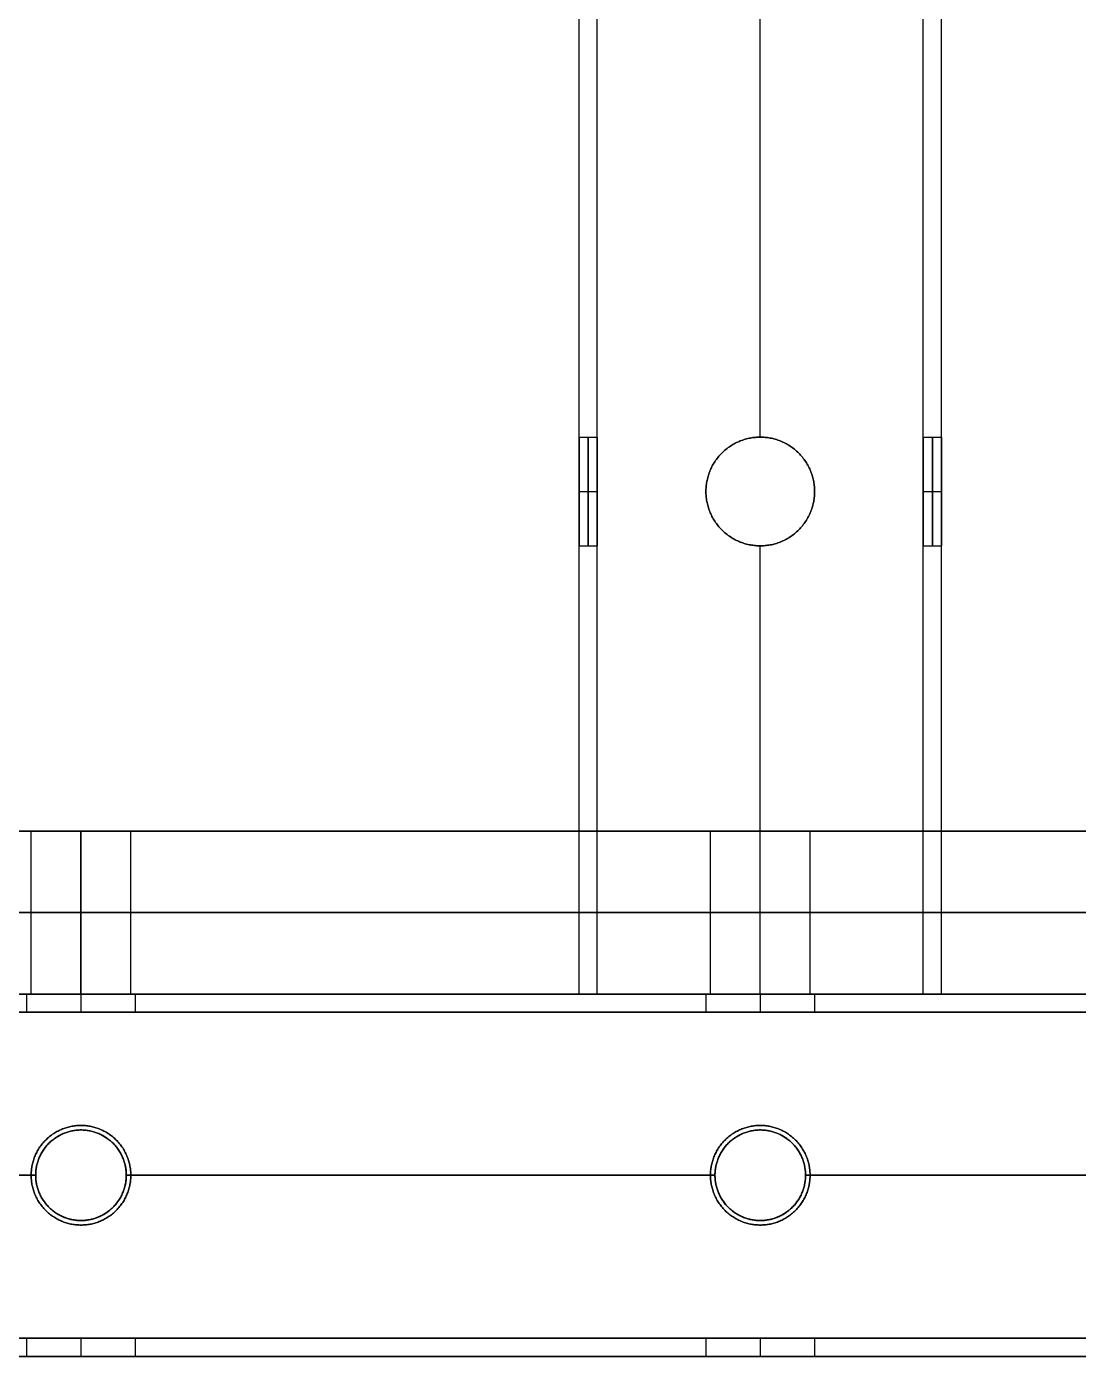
# Model space of a CAD drawing. Header units: millimetres. Extents: x -6529 to 809, y -8611 to 207.
# Drawn here: x 32.5 to 148.7, y -8611 to -8464.2 of the extents above; entities that cross this region are included whole.
import ezdxf

# ---------------------------------------------------------------- set-up
doc = ezdxf.new("R2010")
doc.units = ezdxf.units.MM
doc.header["$MEASUREMENT"] = 0
doc.layers.add('platen', color=7, linetype='Continuous', true_color=0x007f00)
doc.layers.add('staal', color=5, linetype='Continuous', true_color=0x0000ff)

# ---------------------------------------------------------------- blocks, each defined once
blk = doc.blocks.new('plaat base')
at = {"layer": 'platen'}
for p, q in [((58, -600), (1258, -600)), ((58, -600, 18), (1258, -600, 18)), ((695.5, -1232.5), (695.5, -1232.5, 18)), ((770.5, -1232.5), (770.5, -1232.5, 18)), ((690, -1238), (690, -1238, 18)), ((701, -1238), (701, -1238, 18)), ((765, -1238), (765, -1238, 18)), ((776, -1238), (776, -1238, 18)), ((695.5, -1243.5), (695.5, -1243.5, 18)), ((770.5, -1243.5), (770.5, -1243.5, 18))]:
    blk.add_line(p, q, dxfattribs=at)
for points in [[(958, 0), (808, 0), (658, 0)], [(958, 0, 18), (808, 0, 18), (658, 0, 18)], [(958, 0, 9), (808, 0, 9), (658, 0, 9)], [(358, -1200), (508, -1200), (658, -1200)], [(358, -1200, 18), (508, -1200, 18), (658, -1200, 18)], [(358, -1200, 9), (508, -1200, 9), (658, -1200, 9)], [(658, -1258), (808, -1258), (958, -1258)], [(658, -1258, 18), (808, -1258, 18), (958, -1258, 18)], [(658, -1258, 9), (808, -1258, 9), (958, -1258, 9)]]:
    blk.add_open_spline(points, degree=2, dxfattribs=at)
for points in [[(695.5, -1243.5), (690, -1243.5), (690, -1238), (690, -1232.5), (695.5, -1232.5), (701, -1232.5), (701, -1238), (701, -1243.5), (695.5, -1243.5)], [(695.5, -1243.5, 18), (690, -1243.5, 18), (690, -1238, 18), (690, -1232.5, 18), (695.5, -1232.5, 18), (701, -1232.5, 18), (701, -1238, 18), (701, -1243.5, 18), (695.5, -1243.5, 18)], [(770.5, -1243.5), (765, -1243.5), (765, -1238), (765, -1232.5), (770.5, -1232.5), (776, -1232.5), (776, -1238), (776, -1243.5), (770.5, -1243.5)], [(770.5, -1243.5, 18), (765, -1243.5, 18), (765, -1238, 18), (765, -1232.5, 18), (770.5, -1232.5, 18), (776, -1232.5, 18), (776, -1238, 18), (776, -1243.5, 18), (770.5, -1243.5, 18)]]:
    blk.add_rational_spline(points, [1, 0.707106781187, 1, 0.707106781187, 1, 0.707106781187, 1, 0.707106781187, 1], degree=2, knots=[-31.415927, -31.415927, -31.415927, -23.561945, -23.561945, -15.707963, -15.707963, -7.853982, -7.853982, 0, 0, 0], dxfattribs=at)
blk = doc.blocks.new('plaat laag')
at = {"layer": 'platen'}
for p, q in [((-1.79, -540, -38), (16.21, -540.06, -38)), ((-1.8, -545.5, -43.5), (16.2, -545.56, -43.5)), ((-1.8, -545.5, -32.5), (16.2, -545.56, -32.5)), ((-1.82, -551, -38), (16.18, -551.06, -38)), ((-2.03, -615, -38), (15.97, -615.06, -38)), ((-2.05, -620.5, -43.5), (15.95, -620.56, -43.5)), ((-2.05, -620.5, -32.5), (15.95, -620.56, -32.5)), ((-2.07, -626, -38), (15.93, -626.06, -38))]:
    blk.add_line(p, q, dxfattribs=at)
for points in [[(-0.19, -58, 300), (-2.18, -658, 300), (-4.16, -1257.99, 300)], [(17.81, -58.06, 300), (15.82, -658.06, 300), (13.84, -1258.05, 300)], [(-1.18, -358, 600), (-1.68, -508, 600), (-2.18, -658, 600)], [(-2.18, -658, -58), (-1.68, -508, -58), (-1.18, -358, -58)], [(7.82, -358.03, 600), (7.32, -508.03, 600), (6.82, -658.03, 600)], [(6.82, -658.03, -58), (7.32, -508.03, -58), (7.82, -358.03, -58)], [(16.82, -358.06, 600), (16.32, -508.06, 600), (15.82, -658.06, 600)], [(15.82, -658.06, -58), (16.32, -508.06, -58), (16.82, -358.06, -58)]]:
    blk.add_open_spline(points, degree=2, dxfattribs=at)
for points in [[(-1.8, -545.5, -43.5), (-1.82, -551, -43.5), (-1.82, -551, -38), (-1.82, -551, -32.5), (-1.8, -545.5, -32.5), (-1.79, -540, -32.5), (-1.79, -540, -38), (-1.79, -540, -43.5), (-1.8, -545.5, -43.5)], [(16.2, -545.56, -43.5), (16.18, -551.06, -43.5), (16.18, -551.06, -38), (16.18, -551.06, -32.5), (16.2, -545.56, -32.5), (16.21, -540.06, -32.5), (16.21, -540.06, -38), (16.21, -540.06, -43.5), (16.2, -545.56, -43.5)], [(-2.05, -620.5, -43.5), (-2.07, -626, -43.5), (-2.07, -626, -38), (-2.07, -626, -32.5), (-2.05, -620.5, -32.5), (-2.03, -615, -32.5), (-2.03, -615, -38), (-2.03, -615, -43.5), (-2.05, -620.5, -43.5)], [(15.95, -620.56, -43.5), (15.93, -626.06, -43.5), (15.93, -626.06, -38), (15.93, -626.06, -32.5), (15.95, -620.56, -32.5), (15.97, -615.06, -32.5), (15.97, -615.06, -38), (15.97, -615.06, -43.5), (15.95, -620.56, -43.5)]]:
    blk.add_rational_spline(points, [1, 0.707106781187, 1, 0.707106781187, 1, 0.707106781187, 1, 0.707106781187, 1], degree=2, knots=[-31.415927, -31.415927, -31.415927, -23.561945, -23.561945, -15.707963, -15.707963, -7.853982, -7.853982, 0, 0, 0], dxfattribs=at)
blk = doc.blocks.new('top plaat')
at = {"layer": 'platen'}
for p, q in [((545.5, -1250.5), (545.5, -1250.5, 18)), ((620.5, -1250.5), (620.5, -1250.5, 18)), ((540, -1256), (540, -1256, 18)), ((551, -1256), (551, -1256, 18)), ((615, -1256), (615, -1256, 18)), ((626, -1256), (626, -1256, 18)), ((545.5, -1261.5), (545.5, -1261.5, 18)), ((620.5, -1261.5), (620.5, -1261.5, 18))]:
    blk.add_line(p, q, dxfattribs=at)
for points, knots in [([(545.5, -1261.5), (540, -1261.5), (540, -1256), (540, -1250.5), (545.5, -1250.5), (551, -1250.5), (551, -1256), (551, -1261.5), (545.5, -1261.5)], [-31.415927, -31.415927, -31.415927, -23.561945, -23.561945, -15.707963, -15.707963, -7.853982, -7.853982, 0, 0, 0]), ([(545.5, -1261.5, 18), (540, -1261.5, 18), (540, -1256, 18), (540, -1250.5, 18), (545.5, -1250.5, 18), (551, -1250.5, 18), (551, -1256, 18), (551, -1261.5, 18), (545.5, -1261.5, 18)], [-31.415927, -31.415927, -31.415927, -23.561945, -23.561945, -15.707963, -15.707963, -7.853982, -7.853982, 0, 0, 0]), ([(545.5, -1261.5, 9), (551, -1261.5, 9), (551, -1256, 9), (551, -1250.5, 9), (545.5, -1250.5, 9), (540, -1250.5, 9), (540, -1256, 9), (540, -1261.5, 9), (545.5, -1261.5, 9)], [0, 0, 0, 7.853982, 7.853982, 15.707963, 15.707963, 23.561945, 23.561945, 31.415927, 31.415927, 31.415927]), ([(620.5, -1261.5), (615, -1261.5), (615, -1256), (615, -1250.5), (620.5, -1250.5), (626, -1250.5), (626, -1256), (626, -1261.5), (620.5, -1261.5)], [-31.415927, -31.415927, -31.415927, -23.561945, -23.561945, -15.707963, -15.707963, -7.853982, -7.853982, 0, 0, 0]), ([(620.5, -1261.5, 18), (615, -1261.5, 18), (615, -1256, 18), (615, -1250.5, 18), (620.5, -1250.5, 18), (626, -1250.5, 18), (626, -1256, 18), (626, -1261.5, 18), (620.5, -1261.5, 18)], [-31.415927, -31.415927, -31.415927, -23.561945, -23.561945, -15.707963, -15.707963, -7.853982, -7.853982, 0, 0, 0]), ([(620.5, -1261.5, 9), (626, -1261.5, 9), (626, -1256, 9), (626, -1250.5, 9), (620.5, -1250.5, 9), (615, -1250.5, 9), (615, -1256, 9), (615, -1261.5, 9), (620.5, -1261.5, 9)], [0, 0, 0, 7.853982, 7.853982, 15.707963, 15.707963, 23.561945, 23.561945, 31.415927, 31.415927, 31.415927])]:
    blk.add_rational_spline(points, [1, 0.707106781187, 1, 0.707106781187, 1, 0.707106781187, 1, 0.707106781187, 1], degree=2, knots=knots, dxfattribs=at)
for points in [[(40, -1276), (349, -1276), (658, -1276), (967, -1276), (1276, -1276)], [(40, -1276, 18), (349, -1276, 18), (658, -1276, 18), (967, -1276, 18), (1276, -1276, 18)], [(40, -1276, 9), (349, -1276, 9), (658, -1276, 9), (967, -1276, 9), (1276, -1276, 9)]]:
    blk.add_open_spline(points, degree=2, knots=[5973.638309, 5973.638309, 5973.638309, 6592.931454, 6592.931454, 7212.2246, 7212.2246, 7212.2246], dxfattribs=at)

msp = doc.modelspace()

# ---------------------------------------------------------------- linework, layer by layer
at = {"layer": 'staal'}
for p, q in [((93.53, -8509.5, 1972), (95.53, -8509.5, 1972)), ((113.53, -8509.5, 1954), (113.53, -8509.5, 1952)), ((113.53, -8509.5, 1992), (113.53, -8509.5, 1990)), ((131.53, -8509.5, 1972), (133.53, -8509.5, 1972)), ((93.53, -8515.5, 1978), (95.53, -8515.5, 1978)), ((93.53, -8515.5, 1966), (95.53, -8515.5, 1966)), ((107.53, -8515.5, 1954), (107.53, -8515.5, 1952)), ((107.53, -8515.5, 1992), (107.53, -8515.5, 1990)), ((119.53, -8515.5, 1954), (119.53, -8515.5, 1952)), ((119.53, -8515.5, 1992), (119.53, -8515.5, 1990)), ((131.53, -8515.5, 1978), (133.53, -8515.5, 1978)), ((131.53, -8515.5, 1966), (133.53, -8515.5, 1966)), ((93.53, -8521.5, 1972), (95.53, -8521.5, 1972)), ((113.53, -8521.5, 1954), (113.53, -8521.5, 1952)), ((113.53, -8521.5, 1992), (113.53, -8521.5, 1990)), ((131.53, -8521.5, 1972), (133.53, -8521.5, 1972)), ((32.53, -8571, 1972), (32.53, -8573, 1972)), ((32.53, -8571, 20), (32.53, -8573, 20)), ((32.53, -8571, 696), (32.53, -8573, 696)), ((38.53, -8571, 1978), (38.53, -8573, 1978)), ((38.53, -8571, 1966), (38.53, -8573, 1966)), ((38.53, -8571, 26), (38.53, -8573, 26)), ((38.53, -8571, 14), (38.53, -8573, 14)), ((38.53, -8571, 702), (38.53, -8573, 702)), ((38.53, -8571, 690), (38.53, -8573, 690)), ((44.53, -8571, 1972), (44.53, -8573, 1972)), ((44.53, -8571, 20), (44.53, -8573, 20)), ((44.53, -8571, 696), (44.53, -8573, 696)), ((93.53, -8571, 1972), (95.53, -8571, 1972)), ((107.53, -8571, 1972), (107.53, -8573, 1972)), ((107.53, -8571, 20), (107.53, -8573, 20)), ((107.53, -8571, 696), (107.53, -8573, 696)), ((113.53, -8571, 1992), (113.53, -8571, 1990)), ((113.53, -8571, 1954), (113.53, -8571, 1952)), ((113.53, -8571, 1978), (113.53, -8573, 1978)), ((113.53, -8571, 1966), (113.53, -8573, 1966)), ((113.53, -8571, 26), (113.53, -8573, 26)), ((113.53, -8571, 14), (113.53, -8573, 14)), ((113.53, -8571, 702), (113.53, -8573, 702)), ((113.53, -8571, 690), (113.53, -8573, 690)), ((119.53, -8571, 1972), (119.53, -8573, 1972)), ((119.53, -8571, 20), (119.53, -8573, 20)), ((119.53, -8571, 696), (119.53, -8573, 696)), ((131.53, -8571, 1972), (133.53, -8571, 1972)), ((38.53, -8586, 1952), (38.53, -8586, 1954)), ((38.53, -8586, 1990), (38.53, -8586, 1992)), ((38.53, -8586), (38.53, -8586, 2)), ((38.53, -8586, 38), (38.53, -8586, 40)), ((38.53, -8586, 676), (38.53, -8586, 678)), ((38.53, -8586, 714), (38.53, -8586, 716)), ((113.53, -8586, 1952), (113.53, -8586, 1954)), ((113.53, -8586, 1990), (113.53, -8586, 1992)), ((113.53, -8586), (113.53, -8586, 2)), ((113.53, -8586, 38), (113.53, -8586, 40)), ((113.53, -8586, 676), (113.53, -8586, 678)), ((113.53, -8586, 714), (113.53, -8586, 716)), ((33.53, -8591, 1990), (33.53, -8591, 1992)), ((33.53, -8591, 1952), (33.53, -8591, 1954)), ((33.53, -8591, 38), (33.53, -8591, 40)), ((33.53, -8591), (33.53, -8591, 2)), ((33.53, -8591, 714), (33.53, -8591, 716)), ((33.53, -8591, 676), (33.53, -8591, 678)), ((43.53, -8591, 1990), (43.53, -8591, 1992)), ((43.53, -8591, 1952), (43.53, -8591, 1954)), ((43.53, -8591, 38), (43.53, -8591, 40)), ((43.53, -8591), (43.53, -8591, 2)), ((43.53, -8591, 714), (43.53, -8591, 716)), ((43.53, -8591, 676), (43.53, -8591, 678)), ((108.53, -8591, 1990), (108.53, -8591, 1992)), ((108.53, -8591, 1952), (108.53, -8591, 1954)), ((108.53, -8591, 38), (108.53, -8591, 40)), ((108.53, -8591), (108.53, -8591, 2)), ((108.53, -8591, 714), (108.53, -8591, 716)), ((108.53, -8591, 676), (108.53, -8591, 678)), ((118.53, -8591, 1990), (118.53, -8591, 1992)), ((118.53, -8591, 1952), (118.53, -8591, 1954)), ((118.53, -8591, 38), (118.53, -8591, 40)), ((118.53, -8591), (118.53, -8591, 2)), ((118.53, -8591, 714), (118.53, -8591, 716)), ((118.53, -8591, 676), (118.53, -8591, 678)), ((38.53, -8596, 1990), (38.53, -8596, 1992)), ((38.53, -8596, 1952), (38.53, -8596, 1954)), ((38.53, -8596, 38), (38.53, -8596, 40)), ((38.53, -8596), (38.53, -8596, 2)), ((38.53, -8596, 714), (38.53, -8596, 716)), ((38.53, -8596, 676), (38.53, -8596, 678)), ((113.53, -8596, 1990), (113.53, -8596, 1992)), ((113.53, -8596, 1952), (113.53, -8596, 1954)), ((113.53, -8596, 38), (113.53, -8596, 40)), ((113.53, -8596), (113.53, -8596, 2)), ((113.53, -8596, 714), (113.53, -8596, 716)), ((113.53, -8596, 676), (113.53, -8596, 678)), ((32.53, -8609, 1972), (32.53, -8611, 1972)), ((32.53, -8609, 20), (32.53, -8611, 20)), ((32.53, -8609, 696), (32.53, -8611, 696)), ((38.53, -8609, 1978), (38.53, -8611, 1978)), ((38.53, -8609, 1966), (38.53, -8611, 1966)), ((38.53, -8609, 26), (38.53, -8611, 26)), ((38.53, -8609, 14), (38.53, -8611, 14)), ((38.53, -8609, 702), (38.53, -8611, 702)), ((38.53, -8609, 690), (38.53, -8611, 690)), ((44.53, -8609, 1972), (44.53, -8611, 1972)), ((44.53, -8609, 20), (44.53, -8611, 20)), ((44.53, -8609, 696), (44.53, -8611, 696)), ((107.53, -8609, 1972), (107.53, -8611, 1972)), ((107.53, -8609, 20), (107.53, -8611, 20)), ((107.53, -8609, 696), (107.53, -8611, 696)), ((113.53, -8609, 1978), (113.53, -8611, 1978)), ((113.53, -8609, 1966), (113.53, -8611, 1966)), ((113.53, -8609, 26), (113.53, -8611, 26)), ((113.53, -8609, 14), (113.53, -8611, 14)), ((113.53, -8609, 702), (113.53, -8611, 702)), ((113.53, -8609, 690), (113.53, -8611, 690)), ((119.53, -8609, 1972), (119.53, -8611, 1972)), ((119.53, -8609, 20), (119.53, -8611, 20)), ((119.53, -8609, 696), (119.53, -8611, 696))]:
    msp.add_line(p, q, dxfattribs=at)
for points in [[(-506.97, -7295), (809.03, -7295), (809.03, -8611), (-506.97, -8611)], [(-466.97, -7335), (769.03, -7335), (769.03, -8571), (-466.97, -8571)]]:
    msp.add_lwpolyline(points, close=True, dxfattribs=at)
for centre in [(38.53, -8591, 1952), (38.53, -8591, 1991), (38.53, -8591, 1953), (38.53, -8591), (38.53, -8591, 39), (38.53, -8591, 1), (38.53, -8591, 676), (38.53, -8591, 715), (38.53, -8591, 677), (113.53, -8591, 1952), (113.53, -8591, 1991), (113.53, -8591, 1953), (113.53, -8591), (113.53, -8591, 39), (113.53, -8591, 1), (113.53, -8591, 676), (113.53, -8591, 715), (113.53, -8591, 677)]:
    msp.add_circle(centre, 5, dxfattribs=at)
for points in [[(93.53, -8571, 1952), (93.53, -8253.25, 1952), (93.53, -7935.5, 1952)], [(93.53, -8571, 1992), (93.53, -8253.25, 1992), (93.53, -7935.5, 1992)], [(95.53, -8571, 1954), (95.53, -8253.25, 1954), (95.53, -7935.5, 1954)], [(95.53, -8571, 1990), (95.53, -8253.25, 1990), (95.53, -7935.5, 1990)], [(131.53, -8571, 1954), (131.53, -8253.25, 1954), (131.53, -7935.5, 1954)], [(131.53, -8571, 1990), (131.53, -8253.25, 1990), (131.53, -7935.5, 1990)], [(133.53, -8571, 1952), (133.53, -8253.25, 1952), (133.53, -7935.5, 1952)], [(133.53, -8571, 1992), (133.53, -8253.25, 1992), (133.53, -7935.5, 1992)], [(93.53, -8509.5, 1972), (93.53, -8478, 1972), (93.53, -8446.5, 1972)], [(95.53, -8509.5, 1972), (95.53, -8478, 1972), (95.53, -8446.5, 1972)], [(113.53, -8509.5, 1952), (113.53, -8478, 1952), (113.53, -8446.5, 1952)], [(113.53, -8509.5, 1992), (113.53, -8478, 1992), (113.53, -8446.5, 1992)], [(113.53, -8509.5, 1954), (113.53, -8478, 1954), (113.53, -8446.5, 1954)], [(113.53, -8509.5, 1990), (113.53, -8478, 1990), (113.53, -8446.5, 1990)], [(131.53, -8509.5, 1972), (131.53, -8478, 1972), (131.53, -8446.5, 1972)], [(133.53, -8509.5, 1972), (133.53, -8478, 1972), (133.53, -8446.5, 1972)], [(93.53, -8571, 1972), (93.53, -8546.25, 1972), (93.53, -8521.5, 1972)], [(95.53, -8571, 1972), (95.53, -8546.25, 1972), (95.53, -8521.5, 1972)], [(113.53, -8571, 1952), (113.53, -8546.25, 1952), (113.53, -8521.5, 1952)], [(113.53, -8571, 1992), (113.53, -8546.25, 1992), (113.53, -8521.5, 1992)], [(113.53, -8571, 1954), (113.53, -8546.25, 1954), (113.53, -8521.5, 1954)], [(113.53, -8571, 1990), (113.53, -8546.25, 1990), (113.53, -8521.5, 1990)], [(131.53, -8571, 1972), (131.53, -8546.25, 1972), (131.53, -8521.5, 1972)], [(133.53, -8571, 1972), (133.53, -8546.25, 1972), (133.53, -8521.5, 1972)], [(-466.97, -8571, 1952), (151.03, -8571, 1952), (769.03, -8571, 1952)], [(-466.97, -8571, 1992), (151.03, -8571, 1992), (769.03, -8571, 1992)], [(769.03, -8571), (151.03, -8571), (-466.97, -8571)], [(769.03, -8571, 40), (151.03, -8571, 40), (-466.97, -8571, 40)], [(-466.97, -8571, 676), (151.03, -8571, 676), (769.03, -8571, 676)], [(-466.97, -8571, 716), (151.03, -8571, 716), (769.03, -8571, 716)], [(-30.47, -8571, 1972), (1.03, -8571, 1972), (32.53, -8571, 1972)], [(32.53, -8571, 20), (1.03, -8571, 20), (-30.47, -8571, 20)], [(-30.47, -8571, 696), (1.03, -8571, 696), (32.53, -8571, 696)], [(44.53, -8571, 1972), (76.03, -8571, 1972), (107.53, -8571, 1972)], [(107.53, -8571, 20), (76.03, -8571, 20), (44.53, -8571, 20)], [(44.53, -8571, 696), (76.03, -8571, 696), (107.53, -8571, 696)], [(93.53, -8571, 1952), (113.53, -8571, 1952), (133.53, -8571, 1952)], [(133.53, -8571, 1992), (113.53, -8571, 1992), (93.53, -8571, 1992)], [(93.53, -8571, 1992), (93.53, -8571, 1972), (93.53, -8571, 1952)], [(131.53, -8571, 1954), (113.53, -8571, 1954), (95.53, -8571, 1954)], [(95.53, -8571, 1954), (95.53, -8571, 1972), (95.53, -8571, 1990)], [(95.53, -8571, 1990), (113.53, -8571, 1990), (131.53, -8571, 1990)], [(119.53, -8571, 1972), (151.03, -8571, 1972), (182.53, -8571, 1972)], [(182.53, -8571, 20), (151.03, -8571, 20), (119.53, -8571, 20)], [(119.53, -8571, 696), (151.03, -8571, 696), (182.53, -8571, 696)], [(131.53, -8571, 1990), (131.53, -8571, 1972), (131.53, -8571, 1954)], [(133.53, -8571, 1952), (133.53, -8571, 1972), (133.53, -8571, 1992)], [(-468.97, -8573, 1990), (151.03, -8573, 1990), (771.03, -8573, 1990)], [(-468.97, -8573, 1954), (151.03, -8573, 1954), (771.03, -8573, 1954)], [(771.03, -8573, 38), (151.03, -8573, 38), (-468.97, -8573, 38)], [(771.03, -8573, 2), (151.03, -8573, 2), (-468.97, -8573, 2)], [(-468.97, -8573, 714), (151.03, -8573, 714), (771.03, -8573, 714)], [(-468.97, -8573, 678), (151.03, -8573, 678), (771.03, -8573, 678)], [(-30.47, -8573, 1972), (1.03, -8573, 1972), (32.53, -8573, 1972)], [(32.53, -8573, 20), (1.03, -8573, 20), (-30.47, -8573, 20)], [(-30.47, -8573, 696), (1.03, -8573, 696), (32.53, -8573, 696)], [(44.53, -8573, 1972), (76.03, -8573, 1972), (107.53, -8573, 1972)], [(107.53, -8573, 20), (76.03, -8573, 20), (44.53, -8573, 20)], [(44.53, -8573, 696), (76.03, -8573, 696), (107.53, -8573, 696)], [(119.53, -8573, 1972), (151.03, -8573, 1972), (182.53, -8573, 1972)], [(182.53, -8573, 20), (151.03, -8573, 20), (119.53, -8573, 20)], [(119.53, -8573, 696), (151.03, -8573, 696), (182.53, -8573, 696)], [(-31.47, -8591, 1992), (1.03, -8591, 1992), (33.53, -8591, 1992)], [(-31.47, -8591, 1990), (1.03, -8591, 1990), (33.53, -8591, 1990)], [(-31.47, -8591, 1954), (1.03, -8591, 1954), (33.53, -8591, 1954)], [(-31.47, -8591, 1952), (1.03, -8591, 1952), (33.53, -8591, 1952)], [(33.53, -8591, 40), (1.03, -8591, 40), (-31.47, -8591, 40)], [(33.53, -8591, 38), (1.03, -8591, 38), (-31.47, -8591, 38)], [(33.53, -8591, 2), (1.03, -8591, 2), (-31.47, -8591, 2)], [(33.53, -8591), (1.03, -8591), (-31.47, -8591)], [(-31.47, -8591, 716), (1.03, -8591, 716), (33.53, -8591, 716)], [(-31.47, -8591, 714), (1.03, -8591, 714), (33.53, -8591, 714)], [(-31.47, -8591, 678), (1.03, -8591, 678), (33.53, -8591, 678)], [(-31.47, -8591, 676), (1.03, -8591, 676), (33.53, -8591, 676)], [(43.53, -8591, 1992), (76.03, -8591, 1992), (108.53, -8591, 1992)], [(43.53, -8591, 1990), (76.03, -8591, 1990), (108.53, -8591, 1990)], [(43.53, -8591, 1954), (76.03, -8591, 1954), (108.53, -8591, 1954)], [(43.53, -8591, 1952), (76.03, -8591, 1952), (108.53, -8591, 1952)], [(108.53, -8591, 40), (76.03, -8591, 40), (43.53, -8591, 40)], [(108.53, -8591, 38), (76.03, -8591, 38), (43.53, -8591, 38)], [(108.53, -8591, 2), (76.03, -8591, 2), (43.53, -8591, 2)], [(108.53, -8591), (76.03, -8591), (43.53, -8591)], [(43.53, -8591, 716), (76.03, -8591, 716), (108.53, -8591, 716)], [(43.53, -8591, 714), (76.03, -8591, 714), (108.53, -8591, 714)], [(43.53, -8591, 678), (76.03, -8591, 678), (108.53, -8591, 678)], [(43.53, -8591, 676), (76.03, -8591, 676), (108.53, -8591, 676)], [(118.53, -8591, 1992), (151.03, -8591, 1992), (183.53, -8591, 1992)], [(118.53, -8591, 1990), (151.03, -8591, 1990), (183.53, -8591, 1990)], [(118.53, -8591, 1954), (151.03, -8591, 1954), (183.53, -8591, 1954)], [(118.53, -8591, 1952), (151.03, -8591, 1952), (183.53, -8591, 1952)], [(183.53, -8591, 40), (151.03, -8591, 40), (118.53, -8591, 40)], [(183.53, -8591, 38), (151.03, -8591, 38), (118.53, -8591, 38)], [(183.53, -8591, 2), (151.03, -8591, 2), (118.53, -8591, 2)], [(183.53, -8591), (151.03, -8591), (118.53, -8591)], [(118.53, -8591, 716), (151.03, -8591, 716), (183.53, -8591, 716)], [(118.53, -8591, 714), (151.03, -8591, 714), (183.53, -8591, 714)], [(118.53, -8591, 678), (151.03, -8591, 678), (183.53, -8591, 678)], [(118.53, -8591, 676), (151.03, -8591, 676), (183.53, -8591, 676)], [(-504.97, -8609, 1990), (151.03, -8609, 1990), (807.03, -8609, 1990)], [(-504.97, -8609, 1954), (151.03, -8609, 1954), (807.03, -8609, 1954)], [(807.03, -8609, 38), (151.03, -8609, 38), (-504.97, -8609, 38)], [(807.03, -8609, 2), (151.03, -8609, 2), (-504.97, -8609, 2)], [(-504.97, -8609, 714), (151.03, -8609, 714), (807.03, -8609, 714)], [(-504.97, -8609, 678), (151.03, -8609, 678), (807.03, -8609, 678)], [(-30.47, -8609, 1972), (1.03, -8609, 1972), (32.53, -8609, 1972)], [(-30.47, -8609, 696), (1.03, -8609, 696), (32.53, -8609, 696)], [(44.53, -8609, 1972), (76.03, -8609, 1972), (107.53, -8609, 1972)], [(107.53, -8609, 20), (76.03, -8609, 20), (44.53, -8609, 20)], [(44.53, -8609, 696), (76.03, -8609, 696), (107.53, -8609, 696)], [(119.53, -8609, 1972), (151.03, -8609, 1972), (182.53, -8609, 1972)], [(182.53, -8609, 20), (151.03, -8609, 20), (119.53, -8609, 20)], [(119.53, -8609, 696), (151.03, -8609, 696), (182.53, -8609, 696)], [(-506.97, -8611, 1952), (151.03, -8611, 1952), (809.03, -8611, 1952)], [(-506.97, -8611, 1992), (151.03, -8611, 1992), (809.03, -8611, 1992)], [(809.03, -8611), (151.03, -8611), (-506.97, -8611)], [(809.03, -8611, 40), (151.03, -8611, 40), (-506.97, -8611, 40)], [(-506.97, -8611, 676), (151.03, -8611, 676), (809.03, -8611, 676)], [(-506.97, -8611, 716), (151.03, -8611, 716), (809.03, -8611, 716)], [(-30.47, -8611, 1972), (1.03, -8611, 1972), (32.53, -8611, 1972)], [(-30.47, -8611, 696), (1.03, -8611, 696), (32.53, -8611, 696)], [(44.53, -8611, 1972), (76.03, -8611, 1972), (107.53, -8611, 1972)], [(107.53, -8611, 20), (76.03, -8611, 20), (44.53, -8611, 20)], [(44.53, -8611, 696), (76.03, -8611, 696), (107.53, -8611, 696)], [(119.53, -8611, 1972), (151.03, -8611, 1972), (182.53, -8611, 1972)], [(182.53, -8611, 20), (151.03, -8611, 20), (119.53, -8611, 20)], [(119.53, -8611, 696), (151.03, -8611, 696), (182.53, -8611, 696)]]:
    msp.add_open_spline(points, degree=2, dxfattribs=at)
for points, weights, knots in [([(93.53, -8515.5, 1978), (93.53, -8509.5, 1978), (93.53, -8509.5, 1972), (93.53, -8509.5, 1966), (93.53, -8515.5, 1966), (93.53, -8521.5, 1966), (93.53, -8521.5, 1972), (93.53, -8521.5, 1978), (93.53, -8515.5, 1978)], [1, 0.707106781187, 1, 0.707106781187, 1, 0.707106781187, 1, 0.707106781187, 1], [0, 0, 0, 7.853982, 7.853982, 15.707963, 15.707963, 23.561945, 23.561945, 31.415927, 31.415927, 31.415927]), ([(94.53, -8515.5, 1978), (94.53, -8509.5, 1978), (94.53, -8509.5, 1972), (94.53, -8509.5, 1966), (94.53, -8515.5, 1966), (94.53, -8521.5, 1966), (94.53, -8521.5, 1972), (94.53, -8521.5, 1978), (94.53, -8515.5, 1978)], [1, 0.707106781187, 1, 0.707106781187, 1, 0.707106781187, 1, 0.707106781187, 1], [0, 0, 0, 7.853982, 7.853982, 15.707963, 15.707963, 23.561945, 23.561945, 31.415927, 31.415927, 31.415927]), ([(95.53, -8515.5, 1978), (95.53, -8521.5, 1978), (95.53, -8521.5, 1972), (95.53, -8521.5, 1966), (95.53, -8515.5, 1966), (95.53, -8509.5, 1966), (95.53, -8509.5, 1972), (95.53, -8509.5, 1978), (95.53, -8515.5, 1978)], [1, 0.707106781187, 1, 0.707106781187, 1, 0.707106781187, 1, 0.707106781187, 1], [-31.415927, -31.415927, -31.415927, -23.561945, -23.561945, -15.707963, -15.707963, -7.853982, -7.853982, 0, 0, 0]), ([(119.53, -8515.5, 1952), (119.53, -8521.5, 1952), (113.53, -8521.5, 1952), (107.53, -8521.5, 1952), (107.53, -8515.5, 1952), (107.53, -8509.5, 1952), (113.53, -8509.5, 1952), (119.53, -8509.5, 1952), (119.53, -8515.5, 1952)], [1, 0.707106781187, 1, 0.707106781187, 1, 0.707106781187, 1, 0.707106781187, 1], [-31.415927, -31.415927, -31.415927, -23.561945, -23.561945, -15.707963, -15.707963, -7.853982, -7.853982, 0, 0, 0]), ([(119.53, -8515.5, 1992), (119.53, -8509.5, 1992), (113.53, -8509.5, 1992), (107.53, -8509.5, 1992), (107.53, -8515.5, 1992), (107.53, -8521.5, 1992), (113.53, -8521.5, 1992), (119.53, -8521.5, 1992), (119.53, -8515.5, 1992)], [1, 0.707106781187, 1, 0.707106781187, 1, 0.707106781187, 1, 0.707106781187, 1], [0, 0, 0, 7.853982, 7.853982, 15.707963, 15.707963, 23.561945, 23.561945, 31.415927, 31.415927, 31.415927]), ([(119.53, -8515.5, 1954), (119.53, -8509.5, 1954), (113.53, -8509.5, 1954), (107.53, -8509.5, 1954), (107.53, -8515.5, 1954), (107.53, -8521.5, 1954), (113.53, -8521.5, 1954), (119.53, -8521.5, 1954), (119.53, -8515.5, 1954)], [1, 0.707106781187, 1, 0.707106781187, 1, 0.707106781187, 1, 0.707106781187, 1], [0, 0, 0, 7.853982, 7.853982, 15.707963, 15.707963, 23.561945, 23.561945, 31.415927, 31.415927, 31.415927]), ([(119.53, -8515.5, 1990), (119.53, -8521.5, 1990), (113.53, -8521.5, 1990), (107.53, -8521.5, 1990), (107.53, -8515.5, 1990), (107.53, -8509.5, 1990), (113.53, -8509.5, 1990), (119.53, -8509.5, 1990), (119.53, -8515.5, 1990)], [1, 0.707106781187, 1, 0.707106781187, 1, 0.707106781187, 1, 0.707106781187, 1], [-31.415927, -31.415927, -31.415927, -23.561945, -23.561945, -15.707963, -15.707963, -7.853982, -7.853982, 0, 0, 0]), ([(119.53, -8515.5, 1953), (119.53, -8509.5, 1953), (113.53, -8509.5, 1953), (107.53, -8509.5, 1953), (107.53, -8515.5, 1953), (107.53, -8521.5, 1953), (113.53, -8521.5, 1953), (119.53, -8521.5, 1953), (119.53, -8515.5, 1953)], [1, 0.707106781187, 1, 0.707106781187, 1, 0.707106781187, 1, 0.707106781187, 1], [0, 0, 0, 7.853982, 7.853982, 15.707963, 15.707963, 23.561945, 23.561945, 31.415927, 31.415927, 31.415927]), ([(119.53, -8515.5, 1991), (119.53, -8509.5, 1991), (113.53, -8509.5, 1991), (107.53, -8509.5, 1991), (107.53, -8515.5, 1991), (107.53, -8521.5, 1991), (113.53, -8521.5, 1991), (119.53, -8521.5, 1991), (119.53, -8515.5, 1991)], [1, 0.707106781187, 1, 0.707106781187, 1, 0.707106781187, 1, 0.707106781187, 1], [0, 0, 0, 7.853982, 7.853982, 15.707963, 15.707963, 23.561945, 23.561945, 31.415927, 31.415927, 31.415927]), ([(131.53, -8515.5, 1978), (131.53, -8509.5, 1978), (131.53, -8509.5, 1972), (131.53, -8509.5, 1966), (131.53, -8515.5, 1966), (131.53, -8521.5, 1966), (131.53, -8521.5, 1972), (131.53, -8521.5, 1978), (131.53, -8515.5, 1978)], [0.999999860338, 0.707106851018, 1, 0.707106781187, 1, 0.707106781187, 1, 0.707106851018, 0.999999860338], [0, 0, 0, 7.853981, 7.853981, 15.707963, 15.707963, 23.561946, 23.561946, 31.415927, 31.415927, 31.415927]), ([(132.53, -8515.5, 1978), (132.53, -8509.5, 1978), (132.53, -8509.5, 1972), (132.53, -8509.5, 1966), (132.53, -8515.5, 1966), (132.53, -8521.5, 1966), (132.53, -8521.5, 1972), (132.53, -8521.5, 1978), (132.53, -8515.5, 1978)], [1, 0.707106781187, 1, 0.707106781187, 1, 0.707106781187, 1, 0.707106781187, 1], [0, 0, 0, 7.853982, 7.853982, 15.707963, 15.707963, 23.561945, 23.561945, 31.415927, 31.415927, 31.415927]), ([(133.53, -8515.5, 1978), (133.53, -8521.5, 1978), (133.53, -8521.5, 1972), (133.53, -8521.5, 1966), (133.53, -8515.5, 1966), (133.53, -8509.5, 1966), (133.53, -8509.5, 1972), (133.53, -8509.5, 1978), (133.53, -8515.5, 1978)], [1, 0.707106781187, 1, 0.707106781187, 1, 0.707106781187, 1, 0.707106781187, 1], [-31.415927, -31.415927, -31.415927, -23.561945, -23.561945, -15.707963, -15.707963, -7.853982, -7.853982, 0, 0, 0]), ([(38.53, -8571, 1978), (32.53, -8571, 1978), (32.53, -8571, 1972), (32.53, -8571, 1966), (38.53, -8571, 1966), (44.53, -8571, 1966), (44.53, -8571, 1972), (44.53, -8571, 1978), (38.53, -8571, 1978)], [1, 0.707106781187, 1, 0.707106781187, 1, 0.707106781187, 1, 0.707106781187, 1], [0, 0, 0, 7.853982, 7.853982, 15.707963, 15.707963, 23.561945, 23.561945, 31.415927, 31.415927, 31.415927]), ([(38.53, -8571, 26), (44.53, -8571, 26), (44.53, -8571, 20), (44.53, -8571, 14), (38.53, -8571, 14), (32.53, -8571, 14), (32.53, -8571, 20), (32.53, -8571, 26), (38.53, -8571, 26)], [1, 0.707106781187, 1, 0.707106781187, 1, 0.707106781187, 1, 0.707106781187, 1], [0, 0, 0, 7.853982, 7.853982, 15.707963, 15.707963, 23.561945, 23.561945, 31.415927, 31.415927, 31.415927]), ([(38.53, -8571, 702), (32.53, -8571, 702), (32.53, -8571, 696), (32.53, -8571, 690), (38.53, -8571, 690), (44.53, -8571, 690), (44.53, -8571, 696), (44.53, -8571, 702), (38.53, -8571, 702)], [1, 0.707106781187, 1, 0.707106781187, 1, 0.707106781187, 1, 0.707106781187, 1], [0, 0, 0, 7.853982, 7.853982, 15.707963, 15.707963, 23.561945, 23.561945, 31.415927, 31.415927, 31.415927]), ([(113.53, -8571, 1978), (107.53, -8571, 1978), (107.53, -8571, 1972), (107.53, -8571, 1966), (113.53, -8571, 1966), (119.53, -8571, 1966), (119.53, -8571, 1972), (119.53, -8571, 1978), (113.53, -8571, 1978)], [1, 0.707106781187, 1, 0.707106781187, 1, 0.707106781187, 1, 0.707106781187, 1], [0, 0, 0, 7.853982, 7.853982, 15.707963, 15.707963, 23.561945, 23.561945, 31.415927, 31.415927, 31.415927]), ([(113.53, -8571, 26), (119.53, -8571, 26), (119.53, -8571, 20), (119.53, -8571, 14), (113.53, -8571, 14), (107.53, -8571, 14), (107.53, -8571, 20), (107.53, -8571, 26), (113.53, -8571, 26)], [1, 0.707106781187, 1, 0.707106781187, 1, 0.707106781187, 1, 0.707106781187, 1], [0, 0, 0, 7.853982, 7.853982, 15.707963, 15.707963, 23.561945, 23.561945, 31.415927, 31.415927, 31.415927]), ([(113.53, -8571, 702), (107.53, -8571, 702), (107.53, -8571, 696), (107.53, -8571, 690), (113.53, -8571, 690), (119.53, -8571, 690), (119.53, -8571, 696), (119.53, -8571, 702), (113.53, -8571, 702)], [1, 0.707106781187, 1, 0.707106781187, 1, 0.707106781187, 1, 0.707106781187, 1], [0, 0, 0, 7.853982, 7.853982, 15.707963, 15.707963, 23.561945, 23.561945, 31.415927, 31.415927, 31.415927]), ([(38.53, -8573, 1978), (44.53, -8573, 1978), (44.53, -8573, 1972), (44.53, -8573, 1966), (38.53, -8573, 1966), (32.53, -8573, 1966), (32.53, -8573, 1972), (32.53, -8573, 1978), (38.53, -8573, 1978)], [1, 0.707106781187, 1, 0.707106781187, 1, 0.707106781187, 1, 0.707106781187, 1], [-31.415927, -31.415927, -31.415927, -23.561945, -23.561945, -15.707963, -15.707963, -7.853982, -7.853982, 0, 0, 0]), ([(38.53, -8573, 26), (32.53, -8573, 26), (32.53, -8573, 20), (32.53, -8573, 14), (38.53, -8573, 14), (44.53, -8573, 14), (44.53, -8573, 20), (44.53, -8573, 26), (38.53, -8573, 26)], [1, 0.707106781187, 1, 0.707106781187, 1, 0.707106781187, 1, 0.707106781187, 1], [-31.415927, -31.415927, -31.415927, -23.561945, -23.561945, -15.707963, -15.707963, -7.853982, -7.853982, 0, 0, 0]), ([(38.53, -8573, 702), (44.53, -8573, 702), (44.53, -8573, 696), (44.53, -8573, 690), (38.53, -8573, 690), (32.53, -8573, 690), (32.53, -8573, 696), (32.53, -8573, 702), (38.53, -8573, 702)], [1, 0.707106781187, 1, 0.707106781187, 1, 0.707106781187, 1, 0.707106781187, 1], [-31.415927, -31.415927, -31.415927, -23.561945, -23.561945, -15.707963, -15.707963, -7.853982, -7.853982, 0, 0, 0]), ([(113.53, -8573, 1978), (119.53, -8573, 1978), (119.53, -8573, 1972), (119.53, -8573, 1966), (113.53, -8573, 1966), (107.53, -8573, 1966), (107.53, -8573, 1972), (107.53, -8573, 1978), (113.53, -8573, 1978)], [1, 0.707106781187, 1, 0.707106781187, 1, 0.707106781187, 1, 0.707106781187, 1], [-31.415927, -31.415927, -31.415927, -23.561945, -23.561945, -15.707963, -15.707963, -7.853982, -7.853982, 0, 0, 0]), ([(113.53, -8573, 26), (107.53, -8573, 26), (107.53, -8573, 20), (107.53, -8573, 14), (113.53, -8573, 14), (119.53, -8573, 14), (119.53, -8573, 20), (119.53, -8573, 26), (113.53, -8573, 26)], [1, 0.707106781187, 1, 0.707106781187, 1, 0.707106781187, 1, 0.707106781187, 1], [-31.415927, -31.415927, -31.415927, -23.561945, -23.561945, -15.707963, -15.707963, -7.853982, -7.853982, 0, 0, 0]), ([(113.53, -8573, 702), (119.53, -8573, 702), (119.53, -8573, 696), (119.53, -8573, 690), (113.53, -8573, 690), (107.53, -8573, 690), (107.53, -8573, 696), (107.53, -8573, 702), (113.53, -8573, 702)], [1, 0.707106781187, 1, 0.707106781187, 1, 0.707106781187, 1, 0.707106781187, 1], [-31.415927, -31.415927, -31.415927, -23.561945, -23.561945, -15.707963, -15.707963, -7.853982, -7.853982, 0, 0, 0]), ([(38.53, -8586, 1992), (43.53, -8586, 1992), (43.53, -8591, 1992), (43.53, -8596, 1992), (38.53, -8596, 1992), (33.53, -8596, 1992), (33.53, -8591, 1992), (33.53, -8586, 1992), (38.53, -8586, 1992)], [1, 0.707106781187, 1, 0.707106781187, 1, 0.707106781187, 1, 0.707106781187, 1], [-31.415927, -31.415927, -31.415927, -23.561945, -23.561945, -15.707963, -15.707963, -7.853982, -7.853982, 0, 0, 0]), ([(38.53, -8586, 1990), (33.53, -8586, 1990), (33.53, -8591, 1990), (33.53, -8596, 1990), (38.53, -8596, 1990), (43.53, -8596, 1990), (43.53, -8591, 1990), (43.53, -8586, 1990), (38.53, -8586, 1990)], [1, 0.707106781187, 1, 0.707106781187, 1, 0.707106781187, 1, 0.707106781187, 1], [0, 0, 0, 7.853982, 7.853982, 15.707963, 15.707963, 23.561945, 23.561945, 31.415927, 31.415927, 31.415927]), ([(38.53, -8586, 1954), (43.53, -8586, 1954), (43.53, -8591, 1954), (43.53, -8596, 1954), (38.53, -8596, 1954), (33.53, -8596, 1954), (33.53, -8591, 1954), (33.53, -8586, 1954), (38.53, -8586, 1954)], [1, 0.707106781187, 1, 0.707106781187, 1, 0.707106781187, 1, 0.707106781187, 1], [-31.415927, -31.415927, -31.415927, -23.561945, -23.561945, -15.707963, -15.707963, -7.853982, -7.853982, 0, 0, 0]), ([(38.53, -8586, 40), (33.53, -8586, 40), (33.53, -8591, 40), (33.53, -8596, 40), (38.53, -8596, 40), (43.53, -8596, 40), (43.53, -8591, 40), (43.53, -8586, 40), (38.53, -8586, 40)], [1, 0.707106781187, 1, 0.707106781187, 1, 0.707106781187, 1, 0.707106781187, 1], [-31.415927, -31.415927, -31.415927, -23.561945, -23.561945, -15.707963, -15.707963, -7.853982, -7.853982, 0, 0, 0]), ([(38.53, -8586, 38), (43.53, -8586, 38), (43.53, -8591, 38), (43.53, -8596, 38), (38.53, -8596, 38), (33.53, -8596, 38), (33.53, -8591, 38), (33.53, -8586, 38), (38.53, -8586, 38)], [1, 0.707106781187, 1, 0.707106781187, 1, 0.707106781187, 1, 0.707106781187, 1], [0, 0, 0, 7.853982, 7.853982, 15.707963, 15.707963, 23.561945, 23.561945, 31.415927, 31.415927, 31.415927]), ([(38.53, -8586, 2), (33.53, -8586, 2), (33.53, -8591, 2), (33.53, -8596, 2), (38.53, -8596, 2), (43.53, -8596, 2), (43.53, -8591, 2), (43.53, -8586, 2), (38.53, -8586, 2)], [1, 0.707106781187, 1, 0.707106781187, 1, 0.707106781187, 1, 0.707106781187, 1], [-31.415927, -31.415927, -31.415927, -23.561945, -23.561945, -15.707963, -15.707963, -7.853982, -7.853982, 0, 0, 0]), ([(38.53, -8586, 716), (43.53, -8586, 716), (43.53, -8591, 716), (43.53, -8596, 716), (38.53, -8596, 716), (33.53, -8596, 716), (33.53, -8591, 716), (33.53, -8586, 716), (38.53, -8586, 716)], [1, 0.707106781187, 1, 0.707106781187, 1, 0.707106781187, 1, 0.707106781187, 1], [-31.415927, -31.415927, -31.415927, -23.561945, -23.561945, -15.707963, -15.707963, -7.853982, -7.853982, 0, 0, 0]), ([(38.53, -8586, 714), (33.53, -8586, 714), (33.53, -8591, 714), (33.53, -8596, 714), (38.53, -8596, 714), (43.53, -8596, 714), (43.53, -8591, 714), (43.53, -8586, 714), (38.53, -8586, 714)], [1, 0.707106781187, 1, 0.707106781187, 1, 0.707106781187, 1, 0.707106781187, 1], [0, 0, 0, 7.853982, 7.853982, 15.707963, 15.707963, 23.561945, 23.561945, 31.415927, 31.415927, 31.415927]), ([(38.53, -8586, 678), (43.53, -8586, 678), (43.53, -8591, 678), (43.53, -8596, 678), (38.53, -8596, 678), (33.53, -8596, 678), (33.53, -8591, 678), (33.53, -8586, 678), (38.53, -8586, 678)], [1, 0.707106781187, 1, 0.707106781187, 1, 0.707106781187, 1, 0.707106781187, 1], [-31.415927, -31.415927, -31.415927, -23.561945, -23.561945, -15.707963, -15.707963, -7.853982, -7.853982, 0, 0, 0]), ([(113.53, -8586, 1992), (118.53, -8586, 1992), (118.53, -8591, 1992), (118.53, -8596, 1992), (113.53, -8596, 1992), (108.53, -8596, 1992), (108.53, -8591, 1992), (108.53, -8586, 1992), (113.53, -8586, 1992)], [1, 0.707106781187, 1, 0.707106781187, 1, 0.707106781187, 1, 0.707106781187, 1], [-31.415927, -31.415927, -31.415927, -23.561945, -23.561945, -15.707963, -15.707963, -7.853982, -7.853982, 0, 0, 0]), ([(113.53, -8586, 1990), (108.53, -8586, 1990), (108.53, -8591, 1990), (108.53, -8596, 1990), (113.53, -8596, 1990), (118.53, -8596, 1990), (118.53, -8591, 1990), (118.53, -8586, 1990), (113.53, -8586, 1990)], [1, 0.707106781187, 1, 0.707106781187, 1, 0.707106781187, 1, 0.707106781187, 1], [0, 0, 0, 7.853982, 7.853982, 15.707963, 15.707963, 23.561945, 23.561945, 31.415927, 31.415927, 31.415927]), ([(113.53, -8586, 1954), (118.53, -8586, 1954), (118.53, -8591, 1954), (118.53, -8596, 1954), (113.53, -8596, 1954), (108.53, -8596, 1954), (108.53, -8591, 1954), (108.53, -8586, 1954), (113.53, -8586, 1954)], [1, 0.707106781187, 1, 0.707106781187, 1, 0.707106781187, 1, 0.707106781187, 1], [-31.415927, -31.415927, -31.415927, -23.561945, -23.561945, -15.707963, -15.707963, -7.853982, -7.853982, 0, 0, 0]), ([(113.53, -8586, 40), (108.53, -8586, 40), (108.53, -8591, 40), (108.53, -8596, 40), (113.53, -8596, 40), (118.53, -8596, 40), (118.53, -8591, 40), (118.53, -8586, 40), (113.53, -8586, 40)], [1, 0.707106781187, 1, 0.707106781187, 1, 0.707106781187, 1, 0.707106781187, 1], [-31.415927, -31.415927, -31.415927, -23.561945, -23.561945, -15.707963, -15.707963, -7.853982, -7.853982, 0, 0, 0]), ([(113.53, -8586, 38), (118.53, -8586, 38), (118.53, -8591, 38), (118.53, -8596, 38), (113.53, -8596, 38), (108.53, -8596, 38), (108.53, -8591, 38), (108.53, -8586, 38), (113.53, -8586, 38)], [1, 0.707106781187, 1, 0.707106781187, 1, 0.707106781187, 1, 0.707106781187, 1], [0, 0, 0, 7.853982, 7.853982, 15.707963, 15.707963, 23.561945, 23.561945, 31.415927, 31.415927, 31.415927]), ([(113.53, -8586, 2), (108.53, -8586, 2), (108.53, -8591, 2), (108.53, -8596, 2), (113.53, -8596, 2), (118.53, -8596, 2), (118.53, -8591, 2), (118.53, -8586, 2), (113.53, -8586, 2)], [1, 0.707106781187, 1, 0.707106781187, 1, 0.707106781187, 1, 0.707106781187, 1], [-31.415927, -31.415927, -31.415927, -23.561945, -23.561945, -15.707963, -15.707963, -7.853982, -7.853982, 0, 0, 0]), ([(113.53, -8586, 716), (118.53, -8586, 716), (118.53, -8591, 716), (118.53, -8596, 716), (113.53, -8596, 716), (108.53, -8596, 716), (108.53, -8591, 716), (108.53, -8586, 716), (113.53, -8586, 716)], [1, 0.707106781187, 1, 0.707106781187, 1, 0.707106781187, 1, 0.707106781187, 1], [-31.415927, -31.415927, -31.415927, -23.561945, -23.561945, -15.707963, -15.707963, -7.853982, -7.853982, 0, 0, 0]), ([(113.53, -8586, 714), (108.53, -8586, 714), (108.53, -8591, 714), (108.53, -8596, 714), (113.53, -8596, 714), (118.53, -8596, 714), (118.53, -8591, 714), (118.53, -8586, 714), (113.53, -8586, 714)], [1, 0.707106781187, 1, 0.707106781187, 1, 0.707106781187, 1, 0.707106781187, 1], [0, 0, 0, 7.853982, 7.853982, 15.707963, 15.707963, 23.561945, 23.561945, 31.415927, 31.415927, 31.415927]), ([(113.53, -8586, 678), (118.53, -8586, 678), (118.53, -8591, 678), (118.53, -8596, 678), (113.53, -8596, 678), (108.53, -8596, 678), (108.53, -8591, 678), (108.53, -8586, 678), (113.53, -8586, 678)], [1, 0.707106781187, 1, 0.707106781187, 1, 0.707106781187, 1, 0.707106781187, 1], [-31.415927, -31.415927, -31.415927, -23.561945, -23.561945, -15.707963, -15.707963, -7.853982, -7.853982, 0, 0, 0]), ([(38.53, -8609, 1978), (32.53, -8609, 1978), (32.53, -8609, 1972), (32.53, -8609, 1966), (38.53, -8609, 1966), (44.53, -8609, 1966), (44.53, -8609, 1972), (44.53, -8609, 1978), (38.53, -8609, 1978)], [1, 0.707106781187, 1, 0.707106781187, 1, 0.707106781187, 1, 0.707106781187, 1], [0, 0, 0, 7.853982, 7.853982, 15.707963, 15.707963, 23.561945, 23.561945, 31.415927, 31.415927, 31.415927]), ([(38.53, -8609, 26), (44.53, -8609, 26), (44.53, -8609, 20), (44.53, -8609, 14), (38.53, -8609, 14), (32.53, -8609, 14), (32.53, -8609, 20), (32.53, -8609, 26), (38.53, -8609, 26)], [1, 0.707106781187, 1, 0.707106781187, 1, 0.707106781187, 1, 0.707106781187, 1], [0, 0, 0, 7.853982, 7.853982, 15.707963, 15.707963, 23.561945, 23.561945, 31.415927, 31.415927, 31.415927]), ([(38.53, -8609, 702), (32.53, -8609, 702), (32.53, -8609, 696), (32.53, -8609, 690), (38.53, -8609, 690), (44.53, -8609, 690), (44.53, -8609, 696), (44.53, -8609, 702), (38.53, -8609, 702)], [1, 0.707106781187, 1, 0.707106781187, 1, 0.707106781187, 1, 0.707106781187, 1], [0, 0, 0, 7.853982, 7.853982, 15.707963, 15.707963, 23.561945, 23.561945, 31.415927, 31.415927, 31.415927]), ([(113.53, -8609, 1978), (107.53, -8609, 1978), (107.53, -8609, 1972), (107.53, -8609, 1966), (113.53, -8609, 1966), (119.53, -8609, 1966), (119.53, -8609, 1972), (119.53, -8609, 1978), (113.53, -8609, 1978)], [1, 0.707106781187, 1, 0.707106781187, 1, 0.707106781187, 1, 0.707106781187, 1], [0, 0, 0, 7.853982, 7.853982, 15.707963, 15.707963, 23.561945, 23.561945, 31.415927, 31.415927, 31.415927]), ([(113.53, -8609, 26), (119.53, -8609, 26), (119.53, -8609, 20), (119.53, -8609, 14), (113.53, -8609, 14), (107.53, -8609, 14), (107.53, -8609, 20), (107.53, -8609, 26), (113.53, -8609, 26)], [1, 0.707106781187, 1, 0.707106781187, 1, 0.707106781187, 1, 0.707106781187, 1], [0, 0, 0, 7.853982, 7.853982, 15.707963, 15.707963, 23.561945, 23.561945, 31.415927, 31.415927, 31.415927]), ([(113.53, -8609, 702), (107.53, -8609, 702), (107.53, -8609, 696), (107.53, -8609, 690), (113.53, -8609, 690), (119.53, -8609, 690), (119.53, -8609, 696), (119.53, -8609, 702), (113.53, -8609, 702)], [1, 0.707106781187, 1, 0.707106781187, 1, 0.707106781187, 1, 0.707106781187, 1], [0, 0, 0, 7.853982, 7.853982, 15.707963, 15.707963, 23.561945, 23.561945, 31.415927, 31.415927, 31.415927]), ([(38.53, -8611, 1978), (44.53, -8611, 1978), (44.53, -8611, 1972), (44.53, -8611, 1966), (38.53, -8611, 1966), (32.53, -8611, 1966), (32.53, -8611, 1972), (32.53, -8611, 1978), (38.53, -8611, 1978)], [1, 0.707106781187, 1, 0.707106781187, 1, 0.707106781187, 1, 0.707106781187, 1], [-31.415927, -31.415927, -31.415927, -23.561945, -23.561945, -15.707963, -15.707963, -7.853982, -7.853982, 0, 0, 0]), ([(38.53, -8611, 26), (32.53, -8611, 26), (32.53, -8611, 20), (32.53, -8611, 14), (38.53, -8611, 14), (44.53, -8611, 14), (44.53, -8611, 20), (44.53, -8611, 26), (38.53, -8611, 26)], [1, 0.707106781187, 1, 0.707106781187, 1, 0.707106781187, 1, 0.707106781187, 1], [-31.415927, -31.415927, -31.415927, -23.561945, -23.561945, -15.707963, -15.707963, -7.853982, -7.853982, 0, 0, 0]), ([(38.53, -8611, 702), (44.53, -8611, 702), (44.53, -8611, 696), (44.53, -8611, 690), (38.53, -8611, 690), (32.53, -8611, 690), (32.53, -8611, 696), (32.53, -8611, 702), (38.53, -8611, 702)], [1, 0.707106781187, 1, 0.707106781187, 1, 0.707106781187, 1, 0.707106781187, 1], [-31.415927, -31.415927, -31.415927, -23.561945, -23.561945, -15.707963, -15.707963, -7.853982, -7.853982, 0, 0, 0]), ([(113.53, -8611, 1978), (119.53, -8611, 1978), (119.53, -8611, 1972), (119.53, -8611, 1966), (113.53, -8611, 1966), (107.53, -8611, 1966), (107.53, -8611, 1972), (107.53, -8611, 1978), (113.53, -8611, 1978)], [1, 0.707106781187, 1, 0.707106781187, 1, 0.707106781187, 1, 0.707106781187, 1], [-31.415927, -31.415927, -31.415927, -23.561945, -23.561945, -15.707963, -15.707963, -7.853982, -7.853982, 0, 0, 0]), ([(113.53, -8611, 26), (107.53, -8611, 26), (107.53, -8611, 20), (107.53, -8611, 14), (113.53, -8611, 14), (119.53, -8611, 14), (119.53, -8611, 20), (119.53, -8611, 26), (113.53, -8611, 26)], [1, 0.707106781187, 1, 0.707106781187, 1, 0.707106781187, 1, 0.707106781187, 1], [-31.415927, -31.415927, -31.415927, -23.561945, -23.561945, -15.707963, -15.707963, -7.853982, -7.853982, 0, 0, 0]), ([(113.53, -8611, 702), (119.53, -8611, 702), (119.53, -8611, 696), (119.53, -8611, 690), (113.53, -8611, 690), (107.53, -8611, 690), (107.53, -8611, 696), (107.53, -8611, 702), (113.53, -8611, 702)], [1, 0.707106781187, 1, 0.707106781187, 1, 0.707106781187, 1, 0.707106781187, 1], [-31.415927, -31.415927, -31.415927, -23.561945, -23.561945, -15.707963, -15.707963, -7.853982, -7.853982, 0, 0, 0])]:
    msp.add_rational_spline(points, weights, degree=2, knots=knots, dxfattribs=at)

# ---------------------------------------------------------------- block references
at = {"layer": 'platen'}
for name, p in [('top plaat', (-506.97, -7335, 1992)), ('plaat base', (-506.97, -7353, 40))]:
    msp.add_blockref(name, p, dxfattribs=at)
at = {"layer": 'platen', "rotation": 90.18941930540112}
msp.add_blockref('plaat laag', (-506.97, -8571, 58), dxfattribs=at)
at = {"layer": 'platen', "extrusion": (4.42354e-17, 1, 0)}
msp.add_blockref('plaat base', (-809.03, 1934, -8571), dxfattribs=at)

doc.saveas('drawing.dxf')
